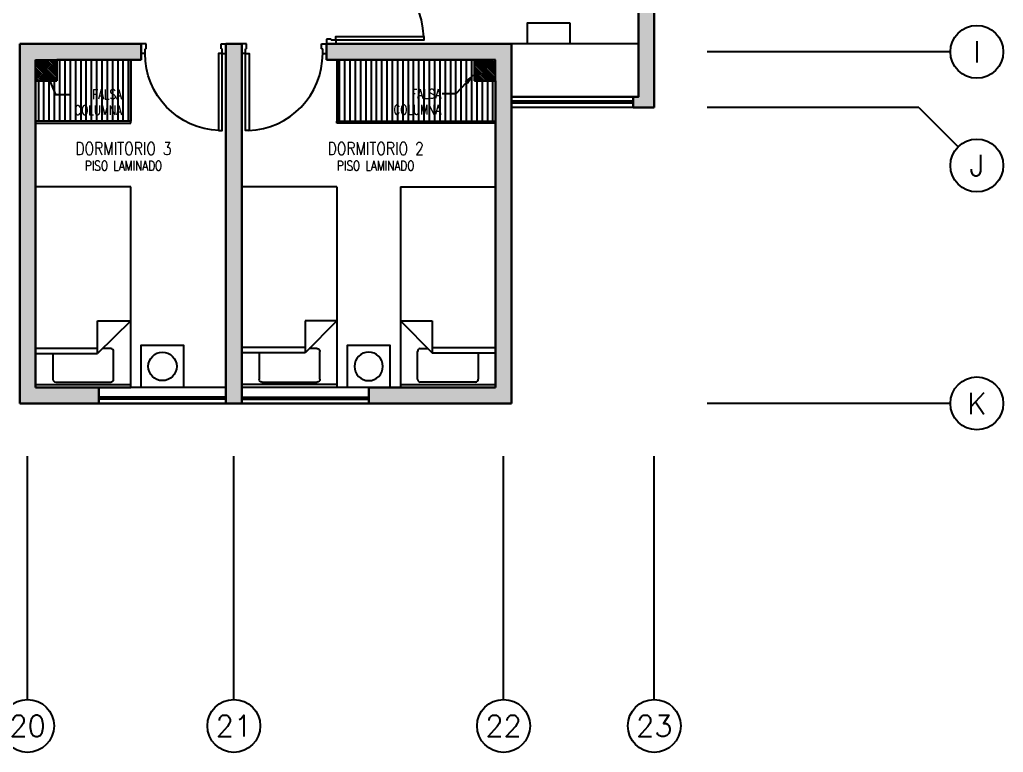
# Model space of a CAD drawing. Header units: millimetres. Extents: x 98 to 155, y -181 to 127.
# Drawn here: x 145.69 to 154.99, y 10.85 to 17.78 of the extents above; entities that cross this region are included whole.
import ezdxf
from ezdxf import colors
from ezdxf.entities.mleader import LeaderData, LeaderLine
from ezdxf.enums import TextEntityAlignment as Align
from ezdxf.math import Vec2, Vec3

# ---------------------------------------------------------------- set-up
doc = ezdxf.new("R2010")
doc.units = ezdxf.units.MM
doc.header["$LTSCALE"] = 15
for name, pattern in [('HIDDEN2', [0.1875, 0.125, -0.0625]), ('PHANTOM', [63.5, 31.75, -6.35, 6.35, -6.35, 6.35, -6.35]), ('PHANTOM2', [1.25, 0.625, -0.125, 0.125, -0.125, 0.125, -0.125]), ('X-REF_DP_Arquitectura$0$HIDDEN', [0.375, 0.25, -0.125])]:
    doc.linetypes.add(name, pattern=pattern)
doc.layers.get('0').update_dxf_attribs({"color": 250})
for name, color, linetype in [('A-COTAS EXT', 250, 'Continuous'), ('A-EJES', 250, 'PHANTOM'), ('A-HATCH', 250, 'Continuous'), ('A-MOBILIARIO', 250, 'Continuous'), ('A-MURO BAJO', 250, 'Continuous'), ('A-TEXTO-ACABADO PISO', 250, 'Continuous'), ('A_50_TextoAmbiente', 252, 'Continuous'), ('A_50_TextoIndicaciones', 250, 'Continuous'), ('A_50_Vigas', 250, 'X-REF_DP_Arquitectura$0$HIDDEN'), ('A_60_HatchEstructuras', 250, 'Continuous'), ('DLP_MOBILIARIO FIJO', 250, 'Continuous')]:
    doc.layers.add(name, color=color, linetype=linetype)
doc.layers.add('A-MUROS', color=252, linetype='Continuous', lineweight=30)
doc.layers.add('A_20_Estructuras', color=250, linetype='Continuous', lineweight=18)
doc.styles.add('ROMANS', font='romans.shx', dxfattribs={"width": 0.8})

# ---------------------------------------------------------------- blocks, each defined once
blk = doc.blocks.new('EF-TP')
at = {"layer": 'A_60_HatchEstructuras'}
h = blk.add_hatch(color=256, dxfattribs=at)
h.dxf.hatch_style = 1
h.paths.add_polyline_path([(48.7, -2.8), (48.5, -2.8), (48.5, -2.9), (48.55, -2.9), (48.55, -6.85), (45.75, -6.85), (45.75, -6.25), (45.6, -6.25), (45.6, -6.85), (42.85, -6.85), (42.85, -4.3), (42.7, -4.3), (42.7, -6.85), (39.8499, -6.85), (39.8499, -7), (42.7, -7), (42.7, -9.55), (42.85, -9.55), (42.85, -7), (45.6, -7), (45.6, -7.6), (45.75, -7.6), (45.75, -7), (48.55, -7), (48.55, -10.95), (48.5, -10.95), (48.5, -11.05), (48.7, -11.05)])
h.paths.add_polyline_path([(45.75, -4.3), (43.6, -4.3), (43.6, -4.45), (44.05, -4.45), (44.05, -6.05), (44.25, -6.05), (44.25, -4.45), (45.6, -4.45), (45.6, -5.5), (45.75, -5.5)], flags=17)
h.paths.add_polyline_path([(45.75, -8.35), (45.6032, -8.35), (45.6, -8.35), (45.6, -9.4), (44.25, -9.4), (44.25, -7.8), (44.05, -7.8), (44.05, -9.4), (43.6, -9.4), (43.6, -9.55), (45.75, -9.55)], flags=17)
h = blk.add_hatch(color=256, dxfattribs=at)
h.dxf.hatch_style = 1
h.paths.add_polyline_path([(43.85, -10.45), (42.7, -10.45), (42.7, -13.85), (43.45, -13.85), (43.45, -13.7), (42.85, -13.7), (42.85, -10.6), (43.85, -10.6)])
h.paths.add_polyline_path([(44.8, -10.45), (44.65, -10.45), (44.65, -13.85), (44.8, -13.85)])
h.paths.add_polyline_path([(47.35, -10.45), (45.6, -10.45), (45.6, -10.6), (47.2, -10.6), (47.2, -13.7), (46, -13.7), (46, -13.85), (47.35, -13.85)])
at = {"layer": 'A_20_Estructuras'}
blk.add_lwpolyline([(42.7, -9.55), (42.85, -9.55), (42.85, -7), (45.6, -7), (45.6, -7.6), (45.75, -7.6), (45.75, -7), (48.55, -7), (48.55, -10.95), (48.5, -10.95), (48.5, -11.05), (48.7, -11.05), (48.7, -2.8), (48.5, -2.8), (48.5, -2.9), (48.55, -2.9), (48.55, -6.85), (45.75, -6.85), (45.75, -6.25), (45.6, -6.25), (45.6, -6.85), (42.85, -6.85), (42.85, -4.3), (42.7, -4.3)], dxfattribs=at)
for points in [[(43.85, -10.45), (42.7, -10.45), (42.7, -13.85), (43.45, -13.85), (43.45, -13.7), (42.85, -13.7), (42.85, -10.6), (43.85, -10.6)], [(44.8, -10.45), (44.65, -10.45), (44.65, -13.85), (44.8, -13.85)], [(47.35, -10.45), (45.6, -10.45), (45.6, -10.6), (47.2, -10.6), (47.2, -13.7), (46, -13.7), (46, -13.85), (47.35, -13.85)]]:
    blk.add_lwpolyline(points, close=True, dxfattribs=at)
at = {"layer": 'A_50_Vigas'}
for p, q in [((48.5, -11.05), (47.35, -11.05)), ((43.45, -13.85), (44.65, -13.85)), ((44.8, -13.85), (46, -13.85))]:
    blk.add_line(p, q, dxfattribs=at)
blk = doc.blocks.new('Ejes_Torre C')
at = {"layer": 'A-COTAS EXT'}
blk.add_line((52.55, 2.8), (52.9232, 2.4268), dxfattribs=at)
at = {"layer": 'A-EJES', "linetype": 'PHANTOM2'}
for points in [[(52.85, 3.325), (50.55, 3.325)], [(52.55, 2.8), (50.55, 2.8)], [(52.85, 0), (50.55, 0)], [(44.125, -2.8), (44.125, -0.5)], [(46.075, -2.8), (46.075, -0.5)], [(48.625, -2.8), (48.625, -0.5)], [(50.05, -2.8), (50.05, -0.5)]]:
    blk.add_lwpolyline(points, dxfattribs=at)
at = {"layer": 'A-EJES', "linetype": 'Continuous'}
for centre in [(53.1, 3.325), (53.1, 2.25), (53.1, 0), (44.125, -3.05), (46.075, -3.05), (48.625, -3.05), (50.05, -3.05)]:
    blk.add_circle(centre, 0.25, dxfattribs=at)
at = {"layer": 'A-EJES', "linetype": 'Continuous', "style": 'ROMANS'}
for s, p in [('I', (53.1, 3.325)), ('J', (53.1, 2.25)), ('K', (53.1, 0))]:
    blk.add_text(s, height=0.2, rotation=0, dxfattribs=at).set_placement(p, align=Align.MIDDLE_CENTER)
for s, p in [('20', (44.125, -3.05)), ('21', (46.075, -3.05)), ('22', (48.625, -3.05)), ('23', (50.05, -3.05))]:
    blk.add_text(s, height=0.2, dxfattribs=at).set_placement(p, align=Align.MIDDLE_CENTER)
blk = doc.blocks.new('pisos superiores')
at = {"layer": 'A-MOBILIARIO'}
blk.add_lwpolyline([(21.75, -9.975), (21.75, -10.475), (22.95, -10.475), (22.95, -9.975)], close=True, dxfattribs=at)
at = {"layer": 'A-MUROS'}
for p, q in [((23.1, -2.325, 0), (23.1, -10.575, 0)), ((23.1, -10.575, 0), (22.9, -10.575, 0))]:
    blk.add_line(p, q, dxfattribs=at)
at = {"layer": 'A-MUROS', "elevation": 0}
blk.add_lwpolyline([(22.9, -10.575), (22.9, -10.475), (22.95, -10.475), (22.95, -6.525)], dxfattribs=at)
blk = doc.blocks.new('A$C77AB7FBD')
at = {"linetype": 'Continuous'}
for p, q in [((0, 0), (0, 1.9)), ((0.9, 1.9), (0, 1.9)), ((0.9, 1.87), (0, 1.87)), ((0.9, 0), (0.9, 1.9)), ((0.164, 1.57), (0.164, 1.8219)), ((0.1908, 1.8487), (0.7119, 1.8487)), ((0.7386, 1.8219), (0.7386, 1.5585)), ((0.6, 1.57), (0, 1.57)), ((0.6, 1.52), (0, 1.52)), ((0.6, 1.27), (0.6, 1.57)), ((0.9, 1.27), (0.6, 1.57)), ((0.7119, 1.5317), (0.6383, 1.5317)), ((0.9, 1.27), (0.6, 1.27)), ((0.9, 0), (0, 0))]:
    blk.add_line(p, q, dxfattribs=at)
for centre, start, end in [((0.1908, 1.8219), 90, 180), ((0.7119, 1.8219), 0, 90), ((0.7119, 1.5585), 270, 0)]:
    blk.add_arc(centre, 0.0267, start, end, dxfattribs=at)
blk = doc.blocks.new('A$C2EBA15F5')
blk.add_lwpolyline([(0, 0.4), (0, 0), (0.4, 0), (0.4, 0.4)], close=True)
blk.add_circle((0.2, 0.2), 0.1344)
blk = doc.blocks.new('CAMA PROYECCION')
for p, q in [((37.495, 40.6423, 0), (37.495, 38.771, 0)), ((38.3949, 40.6423, 0), (37.495, 40.6423, 0)), ((38.3949, 38.771, 0), (38.3949, 40.6423, 0)), ((38.0806, 39.3741, 0), (38.3949, 39.3741, 0)), ((38.3949, 39.3741, 0), (38.0806, 39.0644, 0)), ((38.0806, 39.0644, 0), (38.0806, 39.3741, 0)), ((38.0806, 39.1133, 0), (37.495, 39.1133, 0)), ((37.495, 39.0644, 0), (38.0806, 39.0644, 0)), ((37.659, 39.0644, 0), (37.659, 38.8203, 0)), ((38.2069, 39.1106, 0), (38.1275, 39.1106, 0)), ((38.2336, 38.8203, 0), (38.2336, 39.0838, 0)), ((37.495, 38.7423, 0), (37.495, 38.9974, 0)), ((38.3949, 38.7423, 0), (38.3949, 38.9974, 0)), ((37.6857, 38.7936, 0), (38.2069, 38.7936, 0)), ((37.495, 38.771, 0), (38.3949, 38.771, 0)), ((37.495, 38.7423, 0), (38.3949, 38.7423, 0))]:
    blk.add_line(p, q)
at = {"elevation": 0}
blk.add_lwpolyline([(38.495, 38.7423), (38.495, 39.1423), (38.895, 39.1423), (38.895, 38.7423)], close=True, dxfattribs=at)
blk.add_circle((38.695, 38.9423, 0), 0.1344)
for centre, start, end in [((38.2069, 39.0838, 0), 0, 90), ((37.6857, 38.8203, 0), 180, 270), ((38.2069, 38.8203, 0), 270, 0)]:
    blk.add_arc(centre, 0.0267, start, end)
blk = doc.blocks.new('*U145')
for p, q in [((0.01, 0.855), (0.01, 0.9)), ((0.055, 0.855), (0.01, 0.855)), ((0.1, 0.865), (0.055, 0.865)), ((0.055, 0.855), (0.055, 0.865)), ((0.1, 0.865), (0.1, 0.9)), ((0.055, 0.045), (0.01, 0.045)), ((0.01, 0.045), (0.01, 0)), ((0.055, 0.045), (0.055, 0.035)), ((0.1, 0.035), (0.055, 0.035)), ((0.1, 0.035), (0.1, 0))]:
    blk.add_line(p, q)
blk.add_lwpolyline([(0.93, 0.07), (0.93, 0.035), (0.1, 0.035), (0.1, 0.07)], close=True)
at = {"linetype": 'HIDDEN2'}
blk.add_arc((0.0995, 0.0339), 0.8311, 2.23015, 89.96723, dxfattribs=at)
blk = doc.blocks.new('*U144')
for p, q in [((0.01, 0.755), (0.01, 0.8)), ((0.055, 0.755), (0.01, 0.755)), ((0.1, 0.765), (0.055, 0.765)), ((0.055, 0.755), (0.055, 0.765)), ((0.1, 0.765), (0.1, 0.8)), ((0.055, 0.045), (0.01, 0.045)), ((0.01, 0.045), (0.01, 0)), ((0.055, 0.045), (0.055, 0.035)), ((0.1, 0.035), (0.055, 0.035)), ((0.1, 0.035), (0.1, 0))]:
    blk.add_line(p, q)
blk.add_lwpolyline([(0.83, 0.07), (0.83, 0.035), (0.1, 0.035), (0.1, 0.07)], close=True)
at = {"linetype": 'HIDDEN2'}
blk.add_arc((0.0996, 0.034), 0.731, 2.23015, 89.96723, dxfattribs=at)
blk = doc.blocks.new('DPTO 65')
at = {"layer": 'A-HATCH'}
h = blk.add_hatch(dxfattribs=at)
h.set_pattern_fill('ANSI31', color=256, scale=0.005)
h.set_pattern_definition([(45, (-52.640968, -4.05), (-0.01122532, 0.01122532), [])])
h.paths.add_polyline_path([(-5.85, 3.95), (-5.65, 3.95), (-5.65, 3.75), (-5.85, 3.75)])
h = blk.add_hatch(dxfattribs=at)
h.set_pattern_fill('ANSI31', color=256, scale=0.005)
h.set_pattern_definition([(45, (-50.050001, -4.05), (-0.01122532, 0.01122532), [])])
h.paths.add_polyline_path([(-1.5, 3.95), (-1.7, 3.95), (-1.7, 3.75), (-1.5, 3.75)])
at = {"layer": 'DLP_MOBILIARIO FIJO'}
h = blk.add_hatch(dxfattribs=at)
h.set_pattern_fill('_USER', color=256, scale=0.05, angle=270, pattern_type=0)
h.set_pattern_definition([(270, (-65.03, 33.379965), (0.05, -9e-18), [])])
h.paths.add_polyline_path([(-5.85, 4.33), (-4.97, 4.33), (-4.97, 3.75), (-5.65, 3.75), (-5.65, 3.95), (-5.85, 3.95)])
h = blk.add_hatch(dxfattribs=at)
h.set_pattern_fill('_USER', color=256, scale=0.05, angle=270, pattern_type=0)
h.set_pattern_definition([(270, (-9542.434857, -4941.215817), (0.05, -9e-18), [])])
h.paths.add_polyline_path([(-1.5, 4.33), (-1.5, 3.95), (-1.7, 3.95), (-1.7, 3.75), (-2.98, 3.75), (-2.98, 4.33)])
at = {"layer": 'A-MOBILIARIO'}
blk.add_lwpolyline([(-0.8, 3.4), (-0.8, 3.6), (-1.2, 3.6), (-1.2, 3.4)], close=True, dxfattribs=at)
at = {"layer": 'A-MURO BAJO'}
for p, q in [((-4.05, 7), (-5.25, 7)), ((-2.7, 7), (-3.9, 7)), ((-4.05, 6.85), (-5.25, 6.85)), ((-2.7, 6.85), (-3.9, 6.85)), ((-0.2, 4.2), (-1.35, 4.2)), ((-0.2, 4.1), (-1.35, 4.1))]:
    blk.add_line(p, q, dxfattribs=at)
at = {"layer": 'A-MUROS'}
for p, q in [((-6, 7), (-5.25, 7)), ((-6, 3.6), (-6, 7)), ((-5.25, 6.85), (-5.25, 7)), ((-4.05, 7), (-3.9, 7)), ((-4.05, 3.6), (-4.05, 7)), ((-3.9, 3.6), (-3.9, 7)), ((-2.7, 7), (-1.35, 7)), ((-2.7, 6.85), (-2.7, 7)), ((-1.35, 3.6), (-1.35, 7)), ((-5.85, 6.85), (-5.25, 6.85)), ((-5.85, 3.95), (-5.85, 6.85)), ((-2.7, 6.85), (-1.5, 6.85)), ((-1.5, 3.95), (-1.5, 6.85)), ((-5.65, 3.95), (-5.85, 3.95)), ((-5.65, 3.75), (-5.65, 3.95)), ((-1.7, 3.75), (-1.7, 3.95)), ((-1.7, 3.95), (-1.5, 3.95)), ((-5.65, 3.75), (-4.85, 3.75)), ((-4.85, 3.6), (-4.85, 3.75)), ((-3.1, 3.75), (-1.7, 3.75)), ((-3.1, 3.6), (-3.1, 3.75)), ((-6, 3.6), (-4.85, 3.6)), ((-4.05, 3.6), (-3.9, 3.6)), ((-3.1, 3.6), (-1.35, 3.6))]:
    blk.add_line(p, q, dxfattribs=at)
at = {"layer": 'DLP_MOBILIARIO FIJO'}
for p, q in [((-4.05, 6.96), (-5.25, 6.96)), ((-4.05, 6.94), (-5.25, 6.94)), ((-3.9, 6.96), (-2.7, 6.96)), ((-3.9, 6.94), (-2.7, 6.94)), ((-0.2, 4.16), (-1.35, 4.16)), ((-0.2, 4.14), (-1.35, 4.14))]:
    blk.add_line(p, q, dxfattribs=at)
at = {"layer": 'DLP_MOBILIARIO FIJO', "elevation": 0}
for points in [[(-4.95, 4.35), (-4.95, 4.33), (-5.85, 4.33), (-5.85, 4.35)], [(-4.97, 3.75), (-4.95, 3.75), (-4.95, 4.33), (-4.97, 4.33)], [(-3, 4.35), (-3, 4.33), (-1.5, 4.33), (-1.5, 4.35)], [(-2.98, 3.75), (-3, 3.75), (-3, 4.33), (-2.98, 4.33)]]:
    blk.add_lwpolyline(points, close=True, dxfattribs=at)
at = {"layer": 'DLP_MOBILIARIO FIJO'}
for points in [[(-5.85, 3.75), (-4.97, 3.75), (-4.97, 4.33), (-5.85, 4.33)], [(-1.5, 3.75), (-2.98, 3.75), (-2.98, 4.33), (-1.5, 4.33)]]:
    blk.add_lwpolyline(points, close=True, dxfattribs=at)
at = {"layer": 'A-MOBILIARIO'}
for name, p, xscale, rotation in [('CAMA PROYECCION', (-43.345, 45.5923, 0), -1, 180), ('*U144', (-3.9, 3.59), -1.000000000000016, 270), ('*U145', (-3.11, 3.6), -1, 180)]:
    blk.add_blockref(name, p, dxfattribs=dict(at, xscale=xscale, rotation=rotation))
blk.add_blockref('A$C77AB7FBD', (-3.9, 4.95), dxfattribs=at)
at = {"layer": 'A-MOBILIARIO', "extrusion": (0, 0, -1), "xscale": -1, "zscale": -1}
blk.add_blockref('A$C2EBA15F5', (2.9, 6.45), dxfattribs=at)
at = {"layer": 'A-MOBILIARIO', "xscale": -1}
blk.add_blockref('A$C77AB7FBD', (-1.5, 4.95), dxfattribs=at)
at = {"layer": 'A-MOBILIARIO', "rotation": 90}
blk.add_blockref('*U144', (-4.05, 3.59), dxfattribs=at)

msp = doc.modelspace()

# ---------------------------------------------------------------- block references
msp.add_blockref('EF-TP', (102.9901, 27.9977))
at = {"layer": 'A-EJES'}
msp.add_blockref('Ejes_Torre C', (101.6401, 14.148), dxfattribs=at)
at = {"layer": 'A-MURO BAJO'}
msp.add_blockref('pisos superiores', (128.5901, 27.523), dxfattribs=at)

# ---------------------------------------------------------------- texts
at = {"layer": 'A-TEXTO-ACABADO PISO', "char_height": 0.09, "attachment_point": 2, "rotation": 359.99998, "style": 'ROMANS'}
for insert in [(146.672, 16.4412), (149.0559, 16.4412)]:
    msp.add_mtext_dynamic_manual_height_columns('PISO LAMINADO', width=1.20225, gutter_width=12.5, heights=[0], dxfattribs=dict(at, insert=insert))
at = {"layer": 'A_50_TextoAmbiente', "style": 'ROMANS', "width": 0.8}
for s, p in [('DORMITORIO 3', (146.6717, 16.4981)), ('DORMITORIO 2', (149.0561, 16.4981))]:
    msp.add_text(s, height=0.12, dxfattribs=at).set_placement(p, align=Align.CENTER)

# ---------------------------------------------------------------- leaders
at = {"layer": 'A_50_TextoIndicaciones'}
ml = msp.add_multileader_mtext('Standard', dxfattribs=at)
ml.set_content('FALSA COLUMNA', color=256, style='ROMANS')
ml.set_leader_properties(color=7)
ml.build(insert=Vec2(0, 0))
ml.multileader.update_dxf_attribs({"dogleg_length": 1.3073, "arrow_head_size": 0.13, "scale": 0.1})
ctx = ml.context
ctx.base_point, ctx.scale, ctx.char_height, ctx.arrow_head_size, ctx.landing_gap_size, ctx.plane_origin = Vec3(146.1602, 17.0714), 0.1, 0.09, 0.13, 0.01, Vec3(146.8816, 16.0881)
ctx.text_align_type = 2
notes = []
notes.append((ctx, [(1, (1, 1, 0), (146.0294, 17.0714), (1, 0), 0.1307, [(0, [(145.9183, 17.3235)], 0, [])])]))
ctx.mtext.insert, ctx.mtext.width, ctx.mtext.defined_height, ctx.mtext.alignment, ctx.mtext.flow_direction = Vec3(146.657, 17.1164), 0.532149, 0.5349, 3, 5
ml = msp.add_multileader_mtext('Standard', dxfattribs=at)
ml.set_content('FALSA COLUMNA', color=256, style='ROMANS')
ml.set_leader_properties(color=7)
ml.build(insert=Vec2(0, 0))
ml.multileader.update_dxf_attribs({"dogleg_length": 1.3073, "arrow_head_size": 0.13, "scale": 0.1})
ctx = ml.context
ctx.base_point, ctx.scale, ctx.char_height, ctx.arrow_head_size, ctx.landing_gap_size, ctx.plane_origin = Vec3(149.1774, 17.0761), 0.1, 0.09, 0.13, 0.01, Vec3(149.8988, 16.0928)
ctx.text_align_type = 2
notes.append((ctx, [(0, (1, 1, 0), (149.815, 17.0761), (-1, 0), 0.1307, [(0, [(150.001, 17.2771)], 0, [])])]))
ctx.mtext.insert, ctx.mtext.width, ctx.mtext.defined_height, ctx.mtext.alignment, ctx.mtext.flow_direction = Vec3(149.6742, 17.1211), 0.532149, 0.5349, 3, 5
for ctx, leaders in notes:
    for number, flags, end, landing, length, lines in leaders:
        leader = LeaderData()
        leader.index, (leader.has_last_leader_line, leader.has_dogleg_vector, leader.attachment_direction) = number, flags
        leader.last_leader_point, leader.dogleg_vector, leader.dogleg_length = Vec3(end), Vec3(landing), length
        for number, points, colour, breaks in lines:
            line = LeaderLine()
            line.index, line.vertices, line.color, line.breaks = number, Vec3.list(points), colors.encode_raw_color(colour), breaks
            leader.lines.append(line)
        ctx.leaders.append(leader)

# ---------------------------------------------------------------- next in the draw order: block references
at = {"xscale": -1, "rotation": 180}
msp.add_blockref('DPTO 65', (151.6901, 21.148), dxfattribs=at)

doc.saveas('drawing.dxf')
